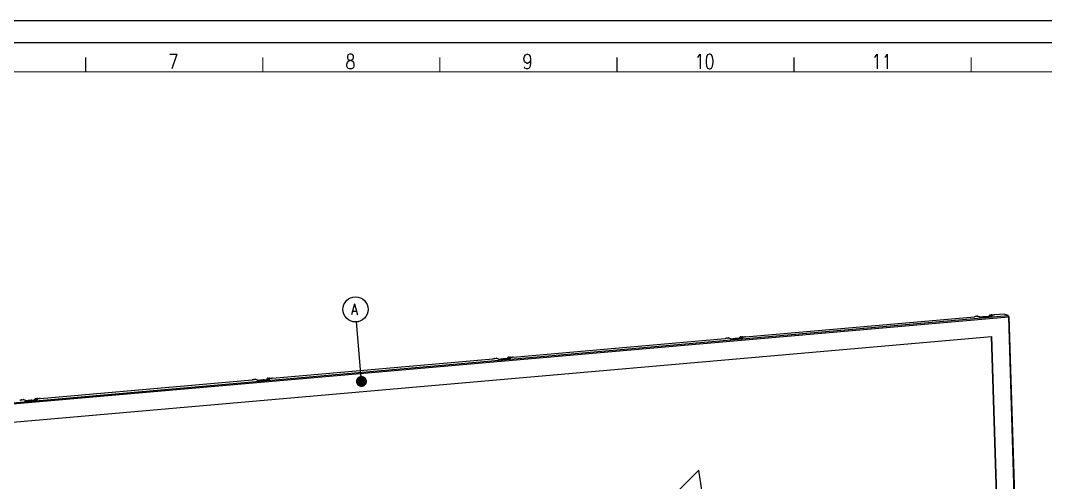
# Model space of a CAD drawing. Header units: millimetres. Extents: x 0 to 1600, y 0 to 1108.
# Drawn here: x 571 to 1130, y 856 to 1108 of the extents above; entities that cross this region are included whole.
import ezdxf
from ezdxf.enums import TextEntityAlignment as Align

# ---------------------------------------------------------------- set-up
doc = ezdxf.new("R2010")
doc.units = ezdxf.units.MM
doc.header["$LTSCALE"] = 88
doc.layers.get('0').update_dxf_attribs({"linetype": 'CONTINUOUS'})
doc.styles.get("Standard").update_dxf_attribs({"font": 'SIMPLEX.SHX', "width": 0.8})
doc.dimstyles.get("Standard").update_dxf_attribs({"dimtxt": 6, "dimasz": 6, "dimexe": 3, "dimexo": 1, "dimtad": 1, "dimzin": 0, "dimdsep": 46, "dimtxsty": 'STANDARD', "dimcen": 0.09, "dimadec": 0, "dimazin": 0, "dimtol": 1, "dimtp": 0.01, "dimtm": 0.01, "dimtfac": 1, "dimtofl": 0, "dimtmove": 0, "dimatfit": 3, "dimfxl": 1, "dimtolj": 1, "dimtzin": 0, "dimarcsym": 0})

msp = doc.modelspace()

# ---------------------------------------------------------------- linework, layer by layer
at = {"color": 7}
for p, q in [((0, 1108), (1600, 1108)), ((12, 1096), (1588, 1096)), ((432.47, 887.88), (1109.61, 947.18)), ((432.65, 887.32), (1109.8, 946.62)), ((966.5, 935.68), (1091.31, 946.61)), ((1091.59, 946.66), (1092.13, 946.85)), ((1092.41, 946.9), (1093.03, 946.96)), ((1093.9, 946.62), (1093.03, 946.96)), ((1094.1, 946.59), (1093.22, 946.93)), ((1094.52, 946.49), (1098.99, 946.88)), ((1098.99, 946.88), (1099.75, 946.59)), ((1099.39, 947.17), (1099.44, 947.27)), ((1099.39, 947.17), (1100.27, 946.83)), ((1099.44, 947.27), (1100.32, 946.93)), ((1099.84, 947.55), (1100.46, 947.61)), ((1099.84, 947.55), (1100.71, 947.22)), ((1100.32, 946.93), (1100.27, 946.83)), ((1100.84, 947.62), (1102, 947.57)), ((1107.42, 948.02), (1102.39, 947.58)), ((1109.61, 947.18), (1107.42, 948.02)), ((1110.09, 946.73), (1109.77, 946.85)), ((1110.09, 946.73), (1109.79, 946.7)), ((1109.8, 946.62), (1122.73, 534.75)), ((1110.12, 946.7), (1123.05, 534.84)), ((442.41, 878.19), (1100.67, 935.84)), ((839.98, 924.6), (955.43, 934.71)), ((955.71, 934.76), (956.24, 934.95)), ((956.52, 935), (957.14, 935.05)), ((958.01, 934.72), (957.14, 935.05)), ((958.21, 934.69), (957.33, 935.03)), ((958.63, 934.59), (963.11, 934.98)), ((963.11, 934.98), (963.87, 934.69)), ((963.5, 935.27), (963.55, 935.37)), ((963.5, 935.27), (964.38, 934.93)), ((963.55, 935.37), (964.43, 935.03)), ((963.95, 935.65), (964.57, 935.71)), ((963.95, 935.65), (964.83, 935.32)), ((964.43, 935.03), (964.38, 934.93)), ((964.95, 935.72), (966.12, 935.67)), ((1100.67, 935.84), (1112.97, 543.88)), ((708.78, 913.11), (828.91, 923.63)), ((829.19, 923.68), (829.73, 923.87)), ((830.01, 923.92), (830.62, 923.97)), ((831.5, 923.64), (830.62, 923.97)), ((831.69, 923.61), (830.82, 923.95)), ((832.12, 923.51), (836.59, 923.9)), ((836.59, 923.9), (837.35, 923.61)), ((836.99, 924.19), (837.04, 924.29)), ((836.99, 924.19), (837.86, 923.85)), ((837.04, 924.29), (837.91, 923.95)), ((837.44, 924.57), (838.05, 924.63)), ((837.44, 924.57), (838.31, 924.24)), ((837.91, 923.95), (837.86, 923.85)), ((838.44, 924.64), (839.6, 924.59)), ((582.27, 902.03), (697.71, 912.14)), ((697.99, 912.19), (698.53, 912.38)), ((698.81, 912.43), (699.42, 912.48)), ((700.3, 912.15), (699.42, 912.48)), ((700.49, 912.12), (699.62, 912.46)), ((700.91, 912.02), (705.39, 912.41)), ((705.39, 912.41), (706.15, 912.12)), ((705.79, 912.7), (705.84, 912.8)), ((705.79, 912.7), (706.66, 912.36)), ((705.84, 912.8), (706.71, 912.46)), ((706.24, 913.08), (706.85, 913.14)), ((706.24, 913.08), (707.11, 912.75)), ((706.71, 912.46), (706.66, 912.36)), ((707.23, 913.14), (708.4, 913.1)), ((571.47, 901.11), (572.01, 901.3)), ((572.29, 901.35), (572.91, 901.4)), ((573.78, 901.07), (572.91, 901.4)), ((573.98, 901.04), (573.1, 901.38)), ((574.4, 900.94), (578.87, 901.33)), ((578.87, 901.33), (579.63, 901.04)), ((579.27, 901.62), (579.32, 901.72)), ((579.27, 901.62), (580.15, 901.28)), ((579.32, 901.72), (580.2, 901.38)), ((579.72, 902), (580.34, 902.06)), ((579.72, 902), (580.59, 901.67)), ((580.2, 901.38), (580.15, 901.28)), ((580.72, 902.06), (581.88, 902.02))]:
    msp.add_line(p, q, dxfattribs=at)
at = {"color": 3}
msp.add_line((1100.49, 935.84), (1112.8, 543.95), dxfattribs=at)
at = {"color": 7, "true_color": 0x0066cc}
for p in [(925.12, 847.07), (947.81, 819.1)]:
    msp.add_line(p, (941.08, 863.03), dxfattribs=at)
at = {"color": 7, "const_width": 0.6}
for points in [[(607, 1080), (607, 1088)], [(703.5, 1080), (703.5, 1088)], [(800, 1080), (800, 1088)], [(896.5, 1080), (896.5, 1088)], [(993, 1080), (993, 1088)], [(1089.5, 1080), (1089.5, 1088)], [(28, 1080), (1572, 1080)]]:
    msp.add_lwpolyline(points, dxfattribs=at)
at = {"color": 2}
msp.add_circle((754.04, 950.6), 6.84, dxfattribs=at)
at = {"color": 7}
msp.add_arc((1108.33, 946.57), 1.46, 1.8118, 6.1946, dxfattribs=at)
for points, knots in [([(1091.59, 946.66), (1091.56, 946.64), (1091.46, 946.63), (1091.37, 946.61), (1091.31, 946.61)], [0, 0, 0, 0, 0.412795, 1, 1, 1, 1]), ([(1092.41, 946.9), (1092.35, 946.9), (1092.26, 946.89), (1092.17, 946.87), (1092.13, 946.85)], [0, 0, 0, 0, 0.587205, 1, 1, 1, 1]), ([(1093.9, 946.62), (1093.92, 946.62), (1093.98, 946.59), (1094.04, 946.57), (1094.1, 946.56)], [0, 0, 0, 0, 0.225716, 1, 1, 1, 1]), ([(1094.1, 946.59), (1094.18, 946.56), (1094.43, 946.5), (1094.86, 946.44), (1095.43, 946.39), (1096.34, 946.35), (1097.55, 946.36), (1098.52, 946.43), (1099, 946.48)], [0, 0, 0, 0, 0.057933, 0.150493, 0.26853, 0.405164, 0.706949, 1, 1, 1, 1]), ([(1094.1, 946.56), (1094.22, 946.53), (1094.52, 946.47), (1095.24, 946.39), (1096.29, 946.34), (1097.63, 946.36), (1098.55, 946.43), (1099.01, 946.48)], [0, 0, 0, 0, 0.081327, 0.183826, 0.437252, 0.72347, 1, 1, 1, 1]), ([(1098.94, 946.48), (1098.86, 946.51), (1098.64, 946.55), (1098.1, 946.6), (1097.32, 946.61), (1096.54, 946.55), (1096, 946.47), (1095.79, 946.41), (1095.71, 946.38)], [0, 0, 0, 0, 0.083289, 0.200998, 0.499702, 0.798571, 0.916474, 1, 1, 1, 1]), ([(1098.99, 946.88), (1099.07, 946.89), (1099.24, 946.95), (1099.35, 947.09), (1099.39, 947.17)], [0, 0, 0, 0, 0.491363, 1, 1, 1, 1]), ([(1099, 946.48), (1099.06, 946.49), (1099.3, 946.52), (1099.54, 946.55), (1099.71, 946.58)], [0, 0, 0, 0, 0.267156, 1, 1, 1, 1]), ([(1099.01, 946.48), (1099.26, 946.51), (1099.73, 946.57), (1100.18, 946.66), (1100.38, 946.72)], [0, 0, 0, 0, 0.55782, 1, 1, 1, 1]), ([(1099.84, 947.55), (1099.76, 947.55), (1099.59, 947.48), (1099.48, 947.35), (1099.44, 947.27)], [0, 0, 0, 0, 0.491363, 1, 1, 1, 1]), ([(1099.71, 946.58), (1099.74, 946.59), (1099.83, 946.61), (1099.93, 946.62), (1100, 946.64)], [0, 0, 0, 0, 0.26309, 1, 1, 1, 1]), ([(1100, 946.64), (1100.12, 946.67), (1100.31, 946.71), (1100.5, 946.78), (1100.56, 946.81)], [0, 0, 0, 0, 0.6384, 1, 1, 1, 1]), ([(1100.27, 946.83), (1100.28, 946.83), (1100.33, 946.8), (1100.39, 946.78), (1100.42, 946.75)], [0, 0, 0, 0, 0.298801, 1, 1, 1, 1]), ([(1100.71, 947.22), (1100.63, 947.21), (1100.47, 947.15), (1100.35, 947.01), (1100.32, 946.93)], [0, 0, 0, 0, 0.491363, 1, 1, 1, 1]), ([(1100.32, 946.93), (1100.33, 946.93), (1100.36, 946.92), (1100.4, 946.9), (1100.42, 946.89)], [0, 0, 0, 0, 0.277057, 1, 1, 1, 1]), ([(1100.38, 946.72), (1100.4, 946.72), (1100.48, 946.74), (1100.56, 946.77), (1100.61, 946.79)], [0, 0, 0, 0, 0.270244, 1, 1, 1, 1]), ([(1100.42, 946.89), (1100.43, 946.88), (1100.47, 946.85), (1100.51, 946.82), (1100.51, 946.79)], [0, 0, 0, 0, 0.316252, 1, 1, 1, 1]), ([(1100.84, 947.62), (1100.81, 947.62), (1100.68, 947.62), (1100.55, 947.61), (1100.46, 947.61)], [0, 0, 0, 0, 0.242206, 1, 1, 1, 1]), ([(1100.61, 946.79), (1100.69, 946.82), (1100.8, 946.86), (1100.91, 946.94), (1100.94, 947), (1100.94, 947.07), (1100.89, 947.13), (1100.82, 947.18), (1100.75, 947.2), (1100.71, 947.22)], [0, 0, 0, 0, 0.349795, 0.466878, 0.553221, 0.627697, 0.717443, 0.839471, 1, 1, 1, 1]), ([(1102.39, 947.58), (1102.29, 947.57), (1102.16, 947.57), (1102.03, 947.57), (1102, 947.57)], [0, 0, 0, 0, 0.757794, 1, 1, 1, 1]), ([(1109.79, 946.73), (1109.78, 946.83), (1109.75, 946.97), (1109.68, 947.12), (1109.63, 947.17), (1109.61, 947.18)], [0, 0, 0, 0, 0.618701, 0.845961, 1, 1, 1, 1]), ([(1109.8, 946.62), (1109.84, 946.62), (1109.92, 946.63), (1110.02, 946.65), (1110.08, 946.67), (1110.12, 946.69), (1110.12, 946.7)], [0, 0, 0, 0, 0.389708, 0.699796, 0.904892, 1, 1, 1, 1]), ([(1110.12, 946.7), (1110.12, 946.7), (1110.12, 946.72), (1110.1, 946.72), (1110.09, 946.73)], [0, 0, 0, 0, 0.167937, 1, 1, 1, 1]), ([(955.71, 934.76), (955.67, 934.74), (955.58, 934.72), (955.48, 934.71), (955.43, 934.71)], [0, 0, 0, 0, 0.412795, 1, 1, 1, 1]), ([(956.52, 935), (956.47, 935), (956.37, 934.98), (956.28, 934.97), (956.24, 934.95)], [0, 0, 0, 0, 0.587205, 1, 1, 1, 1]), ([(958.01, 934.72), (958.03, 934.71), (958.09, 934.69), (958.16, 934.67), (958.21, 934.66)], [0, 0, 0, 0, 0.225716, 1, 1, 1, 1]), ([(958.21, 934.69), (958.3, 934.66), (958.54, 934.6), (958.97, 934.54), (959.54, 934.49), (960.46, 934.45), (961.66, 934.46), (962.63, 934.53), (963.11, 934.58)], [0, 0, 0, 0, 0.057933, 0.150493, 0.26853, 0.405164, 0.706949, 1, 1, 1, 1]), ([(958.21, 934.66), (958.34, 934.63), (958.63, 934.57), (959.35, 934.48), (960.4, 934.44), (961.74, 934.46), (962.67, 934.53), (963.12, 934.58)], [0, 0, 0, 0, 0.081327, 0.183826, 0.437252, 0.72347, 1, 1, 1, 1]), ([(963.05, 934.58), (962.97, 934.61), (962.75, 934.65), (962.21, 934.7), (961.43, 934.71), (960.65, 934.65), (960.12, 934.57), (959.9, 934.51), (959.82, 934.48)], [0, 0, 0, 0, 0.083289, 0.200998, 0.499702, 0.798571, 0.916474, 1, 1, 1, 1]), ([(963.11, 934.98), (963.19, 934.99), (963.35, 935.05), (963.47, 935.19), (963.5, 935.27)], [0, 0, 0, 0, 0.491363, 1, 1, 1, 1]), ([(963.11, 934.58), (963.18, 934.59), (963.41, 934.62), (963.65, 934.65), (963.82, 934.68)], [0, 0, 0, 0, 0.267156, 1, 1, 1, 1]), ([(963.12, 934.58), (963.38, 934.61), (963.84, 934.67), (964.3, 934.76), (964.5, 934.82)], [0, 0, 0, 0, 0.55782, 1, 1, 1, 1]), ([(963.95, 935.65), (963.87, 935.64), (963.7, 935.58), (963.59, 935.45), (963.55, 935.37)], [0, 0, 0, 0, 0.491363, 1, 1, 1, 1]), ([(963.82, 934.68), (963.85, 934.69), (963.94, 934.71), (964.04, 934.72), (964.11, 934.74)], [0, 0, 0, 0, 0.26309, 1, 1, 1, 1]), ([(964.11, 934.74), (964.23, 934.77), (964.42, 934.81), (964.61, 934.88), (964.67, 934.91)], [0, 0, 0, 0, 0.6384, 1, 1, 1, 1]), ([(964.38, 934.93), (964.39, 934.92), (964.45, 934.9), (964.5, 934.88), (964.53, 934.85)], [0, 0, 0, 0, 0.298801, 1, 1, 1, 1]), ([(964.83, 935.32), (964.74, 935.31), (964.58, 935.25), (964.47, 935.11), (964.43, 935.03)], [0, 0, 0, 0, 0.491363, 1, 1, 1, 1]), ([(964.43, 935.03), (964.44, 935.03), (964.48, 935.02), (964.51, 935), (964.53, 934.98)], [0, 0, 0, 0, 0.277057, 1, 1, 1, 1]), ([(964.5, 934.82), (964.52, 934.82), (964.59, 934.84), (964.67, 934.87), (964.72, 934.89)], [0, 0, 0, 0, 0.270244, 1, 1, 1, 1]), ([(964.53, 934.98), (964.55, 934.98), (964.58, 934.95), (964.62, 934.92), (964.63, 934.89)], [0, 0, 0, 0, 0.316252, 1, 1, 1, 1]), ([(964.95, 935.72), (964.92, 935.72), (964.79, 935.72), (964.67, 935.71), (964.57, 935.71)], [0, 0, 0, 0, 0.242206, 1, 1, 1, 1]), ([(964.72, 934.89), (964.8, 934.92), (964.91, 934.96), (965.02, 935.04), (965.06, 935.1), (965.05, 935.17), (965, 935.22), (964.93, 935.27), (964.86, 935.3), (964.83, 935.32)], [0, 0, 0, 0, 0.349795, 0.466878, 0.553221, 0.627697, 0.717443, 0.839471, 1, 1, 1, 1]), ([(966.5, 935.68), (966.4, 935.67), (966.27, 935.66), (966.15, 935.67), (966.12, 935.67)], [0, 0, 0, 0, 0.757794, 1, 1, 1, 1]), ([(829.19, 923.68), (829.15, 923.66), (829.06, 923.64), (828.97, 923.63), (828.91, 923.63)], [0, 0, 0, 0, 0.412795, 1, 1, 1, 1]), ([(830.01, 923.92), (829.95, 923.92), (829.86, 923.9), (829.76, 923.89), (829.73, 923.87)], [0, 0, 0, 0, 0.587205, 1, 1, 1, 1]), ([(831.5, 923.64), (831.51, 923.63), (831.58, 923.61), (831.64, 923.59), (831.69, 923.58)], [0, 0, 0, 0, 0.225716, 1, 1, 1, 1]), ([(831.69, 923.61), (831.78, 923.58), (832.02, 923.52), (832.46, 923.46), (833.03, 923.41), (833.94, 923.37), (835.14, 923.38), (836.12, 923.45), (836.6, 923.5)], [0, 0, 0, 0, 0.057933, 0.150493, 0.26853, 0.405164, 0.706949, 1, 1, 1, 1]), ([(831.69, 923.58), (831.82, 923.55), (832.12, 923.49), (832.83, 923.4), (833.89, 923.36), (835.23, 923.38), (836.15, 923.45), (836.6, 923.5)], [0, 0, 0, 0, 0.081327, 0.183826, 0.437252, 0.72347, 1, 1, 1, 1]), ([(836.54, 923.5), (836.45, 923.53), (836.24, 923.57), (835.7, 923.62), (834.92, 923.63), (834.14, 923.57), (833.6, 923.49), (833.39, 923.43), (833.3, 923.4)], [0, 0, 0, 0, 0.083289, 0.200998, 0.499702, 0.798571, 0.916474, 1, 1, 1, 1]), ([(836.59, 923.9), (836.67, 923.91), (836.84, 923.97), (836.95, 924.11), (836.99, 924.19)], [0, 0, 0, 0, 0.491363, 1, 1, 1, 1]), ([(836.6, 923.5), (836.86, 923.53), (837.32, 923.59), (837.78, 923.68), (837.98, 923.74)], [0, 0, 0, 0, 0.55782, 1, 1, 1, 1]), ([(836.6, 923.5), (836.66, 923.51), (836.9, 923.54), (837.13, 923.57), (837.31, 923.6)], [0, 0, 0, 0, 0.267156, 1, 1, 1, 1]), ([(837.44, 924.57), (837.35, 924.56), (837.19, 924.5), (837.08, 924.37), (837.04, 924.29)], [0, 0, 0, 0, 0.491363, 1, 1, 1, 1]), ([(837.31, 923.6), (837.33, 923.61), (837.43, 923.63), (837.52, 923.64), (837.59, 923.66)], [0, 0, 0, 0, 0.26309, 1, 1, 1, 1]), ([(837.59, 923.66), (837.72, 923.69), (837.91, 923.73), (838.1, 923.8), (838.16, 923.83)], [0, 0, 0, 0, 0.6384, 1, 1, 1, 1]), ([(837.86, 923.85), (837.88, 923.84), (837.93, 923.82), (837.98, 923.8), (838.01, 923.77)], [0, 0, 0, 0, 0.298801, 1, 1, 1, 1]), ([(838.31, 924.24), (838.23, 924.23), (838.06, 924.17), (837.95, 924.03), (837.91, 923.95)], [0, 0, 0, 0, 0.491363, 1, 1, 1, 1]), ([(837.91, 923.95), (837.92, 923.95), (837.96, 923.94), (837.99, 923.92), (838.02, 923.9)], [0, 0, 0, 0, 0.277057, 1, 1, 1, 1]), ([(837.98, 923.74), (838, 923.74), (838.08, 923.76), (838.15, 923.79), (838.21, 923.81)], [0, 0, 0, 0, 0.270244, 1, 1, 1, 1]), ([(838.02, 923.9), (838.03, 923.9), (838.07, 923.87), (838.1, 923.84), (838.11, 923.81)], [0, 0, 0, 0, 0.316252, 1, 1, 1, 1]), ([(838.44, 924.64), (838.4, 924.64), (838.28, 924.64), (838.15, 924.63), (838.05, 924.63)], [0, 0, 0, 0, 0.242206, 1, 1, 1, 1]), ([(838.21, 923.81), (838.29, 923.84), (838.4, 923.88), (838.5, 923.96), (838.54, 924.02), (838.54, 924.09), (838.49, 924.14), (838.41, 924.19), (838.35, 924.22), (838.31, 924.24)], [0, 0, 0, 0, 0.349795, 0.466878, 0.553221, 0.627697, 0.717443, 0.839471, 1, 1, 1, 1]), ([(839.98, 924.6), (839.89, 924.59), (839.76, 924.58), (839.63, 924.59), (839.6, 924.59)], [0, 0, 0, 0, 0.757794, 1, 1, 1, 1]), ([(697.99, 912.19), (697.95, 912.17), (697.86, 912.15), (697.77, 912.14), (697.71, 912.14)], [0, 0, 0, 0, 0.412795, 1, 1, 1, 1]), ([(698.81, 912.43), (698.75, 912.43), (698.66, 912.41), (698.56, 912.4), (698.53, 912.38)], [0, 0, 0, 0, 0.587205, 1, 1, 1, 1]), ([(700.3, 912.15), (700.31, 912.14), (700.37, 912.12), (700.44, 912.1), (700.49, 912.09)], [0, 0, 0, 0, 0.225716, 1, 1, 1, 1]), ([(700.49, 912.12), (700.58, 912.09), (700.82, 912.03), (701.26, 911.97), (701.83, 911.92), (702.74, 911.88), (703.94, 911.89), (704.92, 911.96), (705.39, 912.01)], [0, 0, 0, 0, 0.057933, 0.150493, 0.26853, 0.405164, 0.706949, 1, 1, 1, 1]), ([(700.49, 912.09), (700.62, 912.05), (700.92, 912), (701.63, 911.91), (702.69, 911.87), (704.03, 911.89), (704.95, 911.96), (705.4, 912.01)], [0, 0, 0, 0, 0.081327, 0.183826, 0.437252, 0.72347, 1, 1, 1, 1]), ([(705.34, 912.01), (705.25, 912.04), (705.03, 912.08), (704.49, 912.13), (703.71, 912.13), (702.94, 912.08), (702.4, 911.99), (702.19, 911.94), (702.1, 911.91)], [0, 0, 0, 0, 0.083289, 0.200998, 0.499702, 0.798571, 0.916474, 1, 1, 1, 1]), ([(705.39, 912.41), (705.47, 912.42), (705.64, 912.48), (705.75, 912.62), (705.79, 912.7)], [0, 0, 0, 0, 0.491363, 1, 1, 1, 1]), ([(705.39, 912.01), (705.46, 912.02), (705.7, 912.05), (705.93, 912.08), (706.11, 912.11)], [0, 0, 0, 0, 0.267156, 1, 1, 1, 1]), ([(705.4, 912.01), (705.66, 912.04), (706.12, 912.1), (706.58, 912.19), (706.78, 912.25)], [0, 0, 0, 0, 0.55782, 1, 1, 1, 1]), ([(706.24, 913.08), (706.15, 913.07), (705.99, 913.01), (705.87, 912.88), (705.84, 912.8)], [0, 0, 0, 0, 0.491363, 1, 1, 1, 1]), ([(706.11, 912.11), (706.13, 912.12), (706.23, 912.13), (706.32, 912.15), (706.39, 912.17)], [0, 0, 0, 0, 0.26309, 1, 1, 1, 1]), ([(706.39, 912.17), (706.52, 912.19), (706.71, 912.24), (706.89, 912.3), (706.96, 912.34)], [0, 0, 0, 0, 0.6384, 1, 1, 1, 1]), ([(706.66, 912.36), (706.68, 912.35), (706.73, 912.33), (706.78, 912.3), (706.81, 912.28)], [0, 0, 0, 0, 0.298801, 1, 1, 1, 1]), ([(707.11, 912.75), (707.03, 912.74), (706.86, 912.68), (706.75, 912.54), (706.71, 912.46)], [0, 0, 0, 0, 0.491363, 1, 1, 1, 1]), ([(706.71, 912.46), (706.72, 912.46), (706.76, 912.45), (706.79, 912.43), (706.82, 912.41)], [0, 0, 0, 0, 0.277057, 1, 1, 1, 1]), ([(706.78, 912.25), (706.8, 912.25), (706.88, 912.27), (706.95, 912.3), (707.01, 912.32)], [0, 0, 0, 0, 0.270244, 1, 1, 1, 1]), ([(706.82, 912.41), (706.83, 912.41), (706.87, 912.38), (706.9, 912.35), (706.91, 912.32)], [0, 0, 0, 0, 0.316252, 1, 1, 1, 1]), ([(707.23, 913.14), (707.2, 913.15), (707.08, 913.15), (706.95, 913.14), (706.85, 913.14)], [0, 0, 0, 0, 0.242206, 1, 1, 1, 1]), ([(707.01, 912.32), (707.09, 912.35), (707.19, 912.39), (707.3, 912.47), (707.34, 912.53), (707.33, 912.6), (707.29, 912.65), (707.21, 912.7), (707.15, 912.73), (707.11, 912.75)], [0, 0, 0, 0, 0.349795, 0.466878, 0.553221, 0.627697, 0.717443, 0.839471, 1, 1, 1, 1]), ([(708.78, 913.11), (708.69, 913.1), (708.56, 913.09), (708.43, 913.1), (708.4, 913.1)], [0, 0, 0, 0, 0.757794, 1, 1, 1, 1]), ([(571.47, 901.11), (571.44, 901.09), (571.34, 901.07), (571.25, 901.06), (571.19, 901.06)], [0, 0, 0, 0, 0.412795, 1, 1, 1, 1]), ([(572.29, 901.35), (572.23, 901.35), (572.14, 901.33), (572.05, 901.32), (572.01, 901.3)], [0, 0, 0, 0, 0.587205, 1, 1, 1, 1]), ([(573.78, 901.07), (573.8, 901.06), (573.86, 901.04), (573.92, 901.02), (573.97, 901.01)], [0, 0, 0, 0, 0.225716, 1, 1, 1, 1]), ([(573.97, 901.01), (574.1, 900.97), (574.4, 900.92), (575.11, 900.83), (576.17, 900.79), (577.51, 900.81), (578.43, 900.88), (578.88, 900.93)], [0, 0, 0, 0, 0.081327, 0.183826, 0.437252, 0.72347, 1, 1, 1, 1]), ([(573.98, 901.04), (574.06, 901.01), (574.31, 900.95), (574.74, 900.89), (575.31, 900.84), (576.22, 900.8), (577.43, 900.81), (578.4, 900.88), (578.88, 900.93)], [0, 0, 0, 0, 0.057933, 0.150493, 0.26853, 0.405164, 0.706949, 1, 1, 1, 1]), ([(578.82, 900.93), (578.74, 900.96), (578.52, 901), (577.98, 901.05), (577.2, 901.05), (576.42, 901), (575.88, 900.91), (575.67, 900.86), (575.59, 900.83)], [0, 0, 0, 0, 0.083289, 0.200998, 0.499702, 0.798571, 0.916474, 1, 1, 1, 1]), ([(578.87, 901.33), (578.95, 901.34), (579.12, 901.4), (579.23, 901.54), (579.27, 901.62)], [0, 0, 0, 0, 0.491363, 1, 1, 1, 1]), ([(578.88, 900.93), (579.14, 900.96), (579.61, 901.02), (580.06, 901.11), (580.26, 901.17)], [0, 0, 0, 0, 0.55782, 1, 1, 1, 1]), ([(578.88, 900.93), (578.94, 900.94), (579.18, 900.97), (579.42, 901), (579.59, 901.03)], [0, 0, 0, 0, 0.267156, 1, 1, 1, 1]), ([(579.72, 902), (579.64, 901.99), (579.47, 901.93), (579.36, 901.8), (579.32, 901.72)], [0, 0, 0, 0, 0.491363, 1, 1, 1, 1]), ([(579.59, 901.03), (579.62, 901.04), (579.71, 901.05), (579.81, 901.07), (579.88, 901.09)], [0, 0, 0, 0, 0.26309, 1, 1, 1, 1]), ([(579.88, 901.09), (580, 901.11), (580.19, 901.16), (580.38, 901.22), (580.44, 901.26)], [0, 0, 0, 0, 0.6384, 1, 1, 1, 1]), ([(580.15, 901.28), (580.16, 901.27), (580.21, 901.25), (580.27, 901.22), (580.3, 901.2)], [0, 0, 0, 0, 0.298801, 1, 1, 1, 1]), ([(580.59, 901.67), (580.51, 901.66), (580.35, 901.6), (580.23, 901.46), (580.2, 901.38)], [0, 0, 0, 0, 0.491363, 1, 1, 1, 1]), ([(580.2, 901.38), (580.21, 901.38), (580.24, 901.37), (580.28, 901.35), (580.3, 901.33)], [0, 0, 0, 0, 0.277057, 1, 1, 1, 1]), ([(580.26, 901.17), (580.28, 901.17), (580.36, 901.19), (580.44, 901.22), (580.49, 901.24)], [0, 0, 0, 0, 0.270244, 1, 1, 1, 1]), ([(580.3, 901.33), (580.31, 901.33), (580.35, 901.3), (580.39, 901.27), (580.39, 901.24)], [0, 0, 0, 0, 0.316252, 1, 1, 1, 1]), ([(580.72, 902.06), (580.69, 902.07), (580.56, 902.07), (580.43, 902.06), (580.34, 902.06)], [0, 0, 0, 0, 0.242206, 1, 1, 1, 1]), ([(580.49, 901.24), (580.57, 901.27), (580.68, 901.31), (580.79, 901.39), (580.82, 901.45), (580.82, 901.52), (580.77, 901.57), (580.69, 901.62), (580.63, 901.65), (580.59, 901.67)], [0, 0, 0, 0, 0.349795, 0.466878, 0.553221, 0.627697, 0.717443, 0.839471, 1, 1, 1, 1]), ([(582.27, 902.03), (582.17, 902.02), (582.04, 902.01), (581.91, 902.02), (581.88, 902.02)], [0, 0, 0, 0, 0.757794, 1, 1, 1, 1])]:
    msp.add_open_spline(points, degree=3, knots=knots, dxfattribs=at)
for points in [[(1093.03, 946.96), (1093.09, 946.96), (1093.16, 946.95), (1093.22, 946.93)], [(1093.9, 946.62), (1093.97, 946.63), (1094.03, 946.62), (1094.1, 946.59)], [(1100.15, 946.67), (1100.2, 946.72), (1100.24, 946.77), (1100.27, 946.83)], [(957.14, 935.05), (957.2, 935.06), (957.27, 935.05), (957.33, 935.03)], [(958.01, 934.72), (958.08, 934.73), (958.15, 934.72), (958.21, 934.69)], [(964.26, 934.77), (964.31, 934.82), (964.35, 934.87), (964.38, 934.93)], [(830.62, 923.97), (830.69, 923.98), (830.76, 923.97), (830.82, 923.95)], [(831.5, 923.64), (831.56, 923.65), (831.63, 923.64), (831.69, 923.61)], [(837.74, 923.69), (837.79, 923.74), (837.83, 923.79), (837.86, 923.85)], [(699.42, 912.48), (699.49, 912.49), (699.56, 912.48), (699.62, 912.46)], [(700.3, 912.15), (700.36, 912.15), (700.43, 912.15), (700.49, 912.12)], [(706.54, 912.2), (706.59, 912.25), (706.63, 912.3), (706.66, 912.36)], [(572.91, 901.4), (572.97, 901.41), (573.04, 901.4), (573.1, 901.38)], [(573.78, 901.07), (573.85, 901.07), (573.91, 901.07), (573.98, 901.04)], [(580.03, 901.12), (580.08, 901.17), (580.12, 901.22), (580.15, 901.28)]]:
    msp.add_open_spline(points, degree=3, dxfattribs=at)

# ---------------------------------------------------------------- texts
at = {"color": 2, "width": 0.8}
for s, p in [('7', (654.76, 1081.6)), ('8', (751.26, 1081.6)), ('9', (847.76, 1081.6)), ('10', (944.26, 1081.6)), ('11', (1040.76, 1081.6))]:
    msp.add_text(s, height=8, dxfattribs=at).set_placement(p, align=Align.CENTER)
msp.add_text('A', height=6, dxfattribs=at).set_placement((751.64, 947.6))

# ---------------------------------------------------------------- leaders
at = {"color": 2}
msp.add_leader([(757.27, 911.33), (754.6, 943.78)], dimstyle='STANDARD', override={"dimtad": 0, "dimldrblk": 'DOT'}, dxfattribs=at)

doc.saveas('drawing.dxf')
